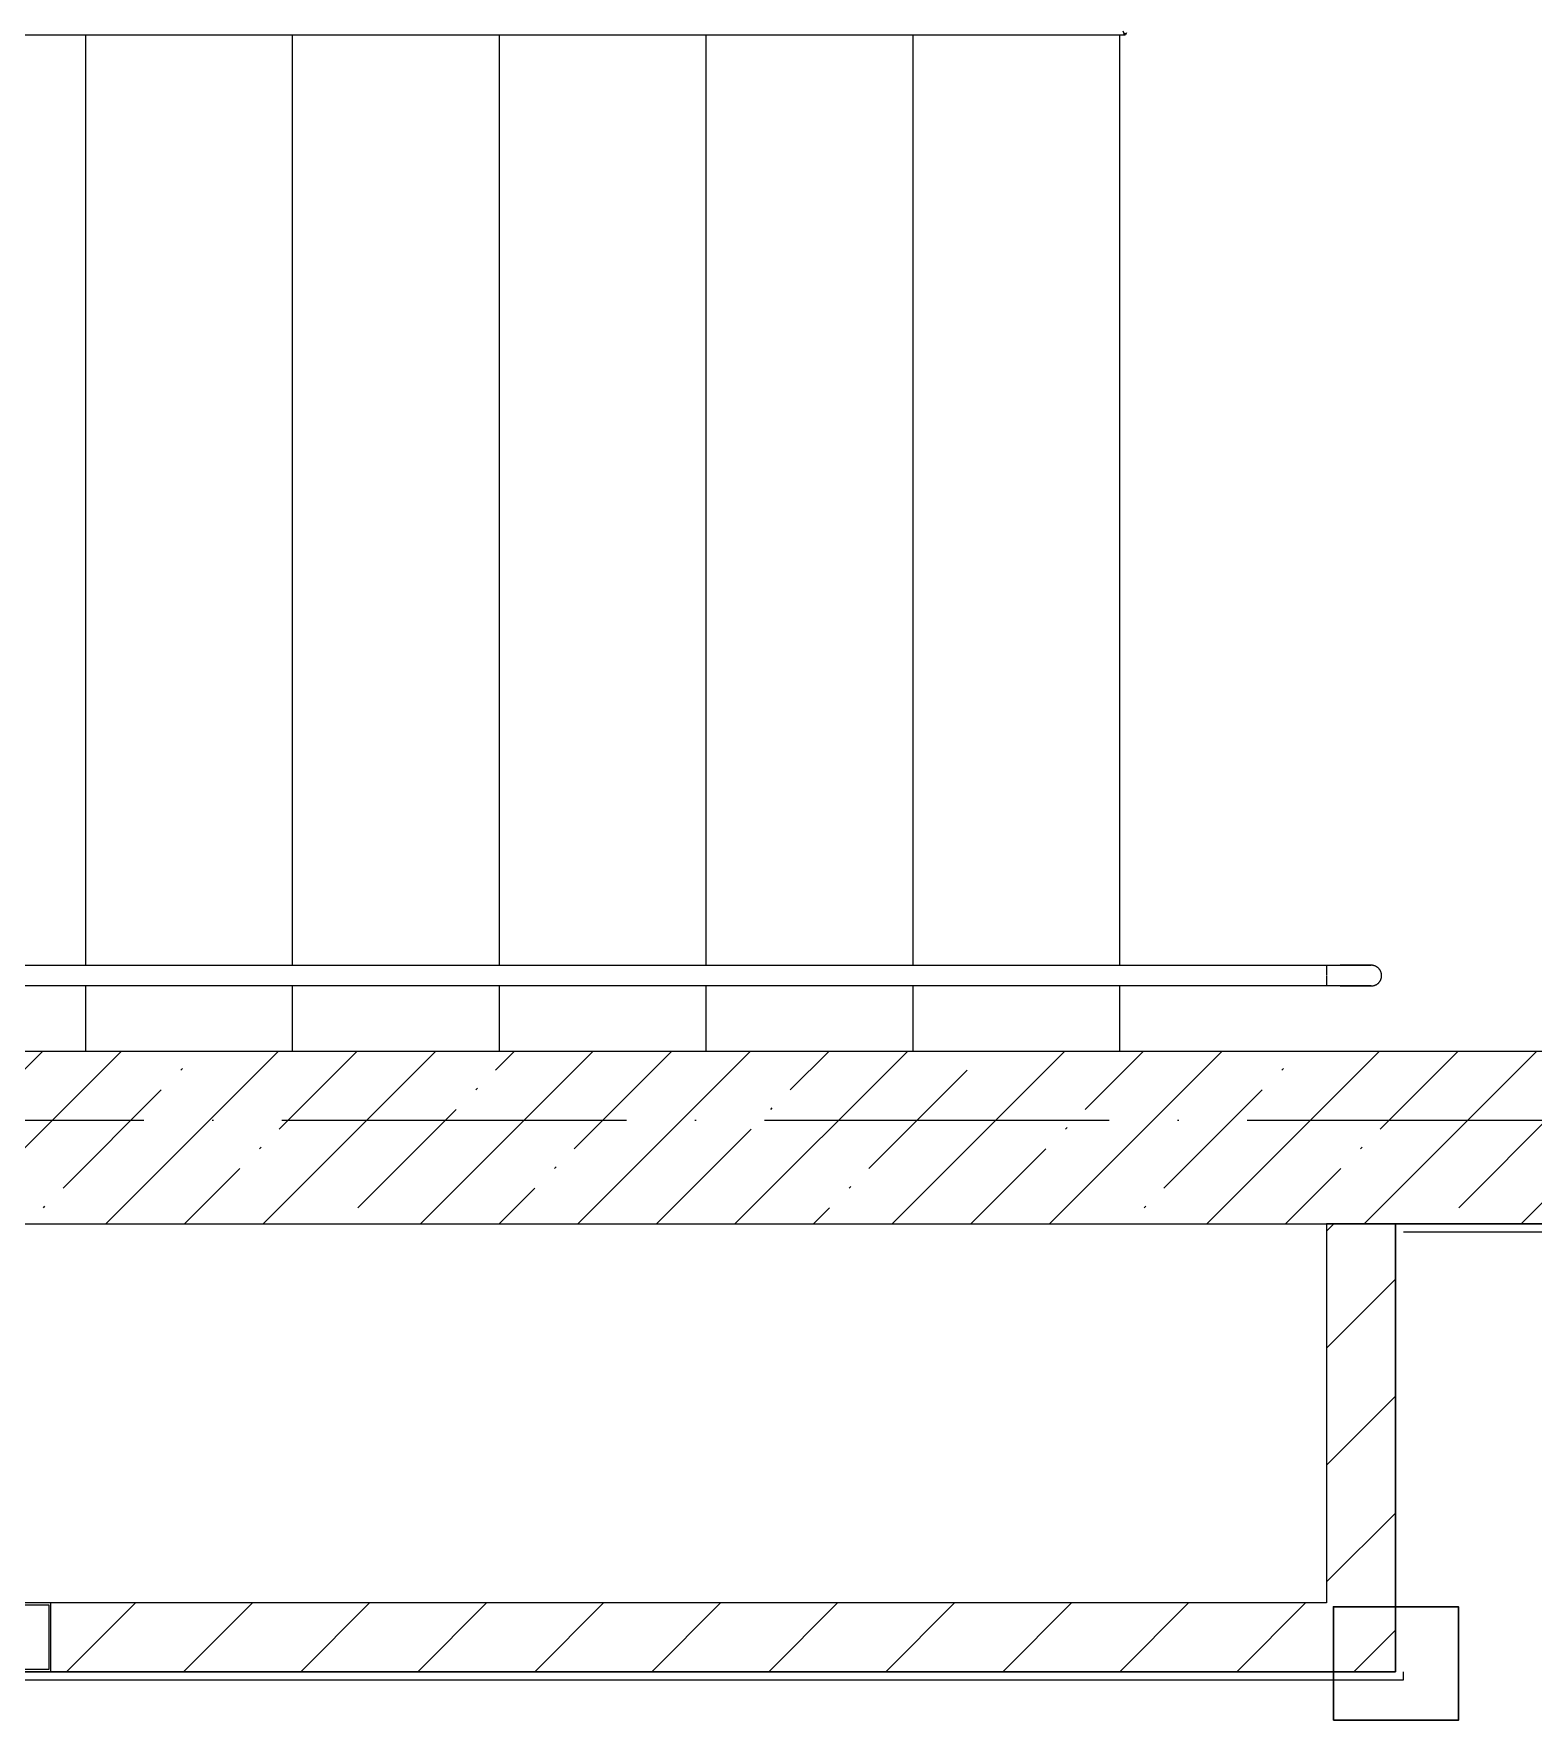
# Model space of a CAD drawing. Header units: millimetres. Extents: x -213536 to 1564669, y -45299 to 942238.
# Drawn here: x 453217 to 455392, y 470165 to 472612 of the extents above; entities that cross this region are included whole.
import ezdxf

# ---------------------------------------------------------------- set-up
doc = ezdxf.new("R2010")
doc.units = ezdxf.units.MM
doc.linetypes.add('50_200_ШТРИХ_1Т_ш5_п1_п1_', pattern=[700, 500, -100, 0, -100])
for name, color, linetype, lineweight in [('0-1', 7, 'Continuous', 5), ('0-2', 7, 'Continuous', 9), ('2) ПГП 4м', 4, 'Continuous', 30), ('3) ЖБ 4м', 3, 'Continuous', 30), ('4) Метл уголки', 6, 'Continuous', 30), ('Контуры', 7, 'Continuous', 9), ('Линии подступенков', 7, 'Continuous', 9), ('Линии свеса', 7, 'Continuous', 9), ('Обобщенные модели', 7, 'Continuous', 9), ('Ограждение', 7, 'Continuous', 9), ('Оси-2', 7, '50_200_ШТРИХ_1Т_ш5_п1_п1_', 9), ('Стены-1', 7, 'Continuous', 13), ('Штриховка разреза-1', 7, 'Continuous', 9)]:
    doc.layers.add(name, color=color, linetype=linetype, lineweight=lineweight)
doc.layers.get('0-2').off()
pattern_1 = [(45, (0, 0), (-84.8528, 84.8528), [])]

# ---------------------------------------------------------------- blocks, each defined once
blk = doc.blocks.new('Ось 3 этаж')
at = {"layer": 'Оси-2'}
blk.add_line((428373.3, 471035.4), (459092.1, 471035.4), dxfattribs=at)
blk = doc.blocks.new('О_Элемент поручня_Маршевый_Труба_ГОСТ 8732-78 - О_Элемент поручня_Маршевый_Труба_ГОСТ 8732-78-32499151-АИ2_03_План отделки стен 3-го этажа _Часть 2_')
at = {"layer": 'Ограждение'}
for p, q in [((-9.9, 30), (-3926, 30)), ((-3926, 0), (-9.9, 0))]:
    blk.add_line(p, q, dxfattribs=at)
at = {"layer": 'Ограждение', "flags": 128}
for points in [[(-3928, 27.3), (-3927.2, 29), (-3926.4, 29.9), (-3925.5, 29.9), (-3924.7, 29), (-3923.9, 27.3), (-3923.3, 24.9)], [(-3924.8, 27.6), (-3925.6, 28.4), (-3926.3, 28.4), (-3927.1, 27.6)], [(-6.3, 15), (-6.4, 18.3), (-6.7, 21.5), (-7.1, 24.4), (-7.7, 26.7), (-8.3, 28.5), (-9.1, 29.6), (-9.9, 30)], [(-9.9, 0), (-9.1, 0.4), (-8.3, 1.5), (-7.7, 3.3), (-7.1, 5.6), (-6.7, 8.5), (-6.4, 11.7), (-6.3, 15)]]:
    blk.add_lwpolyline(points, dxfattribs=at)
blk = doc.blocks.new('154_Фахверк_СКБ_Швеллер - Тип_100_3960-28318856-АИ2_03_План отделки стен 3-го этажа _Часть 2_')
at = {"layer": 'Обобщенные модели'}
for p, q in [((175, 50), (125, 50)), ((125, 50), (125, -50)), ((175, 47), (175, 50)), ((128, 47), (175, 47)), ((128, -47), (128, 47)), ((175, -47), (128, -47)), ((175, -50), (175, -47)), ((125, -50), (175, -50))]:
    blk.add_line(p, q, dxfattribs=at)
blk = doc.blocks.new('О_Общий_Элемент поручня_Площадочный_Двухуровневый_С подрезкой_ГОСТ 8732-78 - О_Общий_Элемент поручня_Площадочный_Двухуровневый_С подрезкой_ГОСТ 8732-78-V281-АИ2_03_План отделки стен 3-го этажа _Часть 2_')
at = {"layer": 'Ограждение'}
for p, q in [((0, -10), (20, -10)), ((20, -40), (0, -40))]:
    blk.add_line(p, q, dxfattribs=at)
at = {"layer": 'Ограждение', "flags": 128}
for points in [[(20, -10), (21.8, -10), (23.6, -10), (25.4, -10)], [(65, -10), (65, -10), (64.9, -10), (64.7, -10), (64.4, -10), (64.1, -10), (63.7, -10), (63.2, -10), (62.7, -10), (62.1, -10), (61.4, -10), (60.7, -10), (59.9, -10), (59.1, -10), (58.1, -10), (57.1, -10), (56.1, -10), (55, -10), (53.8, -10), (52.6, -10), (51.4, -10), (50, -10), (48.7, -10), (47.3, -10), (45.8, -10), (44.3, -10), (42.8, -10), (41.2, -10), (39.6, -10), (38, -10), (36.3, -10), (34.6, -10), (32.9, -10), (31.2, -10), (29.4, -10), (27.6, -10), (25.9, -10), (24.1, -10), (22.3, -10), (20.5, -10), (20, -10)], [(25.8, -10), (27.2, -10), (28.9, -10), (30.7, -10), (32.4, -10), (34.2, -10), (35.9, -10), (37.5, -10), (39.2, -10), (40.8, -10), (42.4, -10), (43.9, -10), (45.4, -10), (46.9, -10), (48.3, -10), (49.7, -10), (51, -10), (52.3, -10), (53.5, -10), (54.7, -10), (55.8, -10), (56.9, -10), (57.9, -10), (58.8, -10), (59.7, -10), (60.5, -10), (61.3, -10), (61.9, -10), (62.6, -10), (63.1, -10), (63.6, -10), (64, -10), (64.3, -10), (64.6, -10), (64.8, -10), (64.9, -10), (65, -10), (65, -10)], [(80, -25), (80, -24.4), (80, -23.8), (79.9, -23.2), (79.8, -22.6), (79.7, -22), (79.6, -21.4), (79.4, -20.9), (79.2, -20.3), (79, -19.7), (78.8, -19.2), (78.6, -18.6), (78.3, -18.1), (78, -17.5), (77.7, -17), (77.4, -16.5), (77, -16), (76.7, -15.6), (76.3, -15.1), (75.9, -14.7), (75.5, -14.2), (75, -13.8), (74.6, -13.4), (74.1, -13.1), (73.6, -12.7), (73.1, -12.4), (72.6, -12.1), (72.1, -11.8), (71.5, -11.5), (71, -11.2), (70.4, -11), (69.9, -10.8), (69.3, -10.6), (68.7, -10.5), (68.1, -10.3), (67.5, -10.2), (67, -10.1), (66.4, -10.1), (65.8, -10), (65.2, -10), (65, -10)], [(65, -40), (65, -40), (64.9, -40), (64.7, -40), (64.4, -40), (64.1, -40), (63.7, -40), (63.2, -40), (62.7, -40), (62.1, -40), (61.4, -40), (60.7, -40), (59.9, -40), (59.1, -40), (58.1, -40), (57.1, -40), (56.1, -40), (55, -40), (53.8, -40), (52.6, -40), (51.4, -40), (50, -40), (48.7, -40), (47.3, -40), (45.8, -40), (44.3, -40), (42.8, -40), (41.2, -40), (39.6, -40), (38, -40), (36.3, -40), (34.6, -40), (32.9, -40), (31.2, -40), (29.4, -40), (27.6, -40), (25.9, -40), (24.1, -40), (22.3, -40), (20.5, -40), (20, -40)], [(20, -40), (21.8, -40), (23.6, -40), (25.4, -40), (27.2, -40), (28.9, -40), (30.7, -40), (32.4, -40), (34.2, -40), (35.9, -40), (37.5, -40), (39.2, -40), (40.8, -40), (42.4, -40), (43.9, -40), (45.4, -40), (46.9, -40), (48.3, -40), (49.7, -40), (51, -40), (52.3, -40), (53.5, -40), (54.7, -40), (55.8, -40), (56.9, -40), (57.9, -40), (58.8, -40), (59.7, -40), (60.5, -40), (61.3, -40), (61.9, -40), (62.6, -40), (63.1, -40), (63.6, -40), (64, -40), (64.3, -40), (64.6, -40), (64.8, -40), (64.9, -40), (65, -40), (65, -40)], [(65, -40), (65.6, -40), (66.2, -40), (66.8, -39.9), (67.4, -39.8), (68, -39.7), (68.6, -39.6), (69.1, -39.4), (69.7, -39.2), (70.3, -39), (70.8, -38.8), (71.4, -38.6), (71.9, -38.3), (72.5, -38), (73, -37.7), (73.5, -37.4), (74, -37), (74.4, -36.7), (74.9, -36.3), (75.3, -35.9), (75.8, -35.5), (76.2, -35), (76.6, -34.6), (76.9, -34.1), (77.3, -33.6), (77.6, -33.1), (77.9, -32.6), (78.2, -32.1), (78.5, -31.5), (78.8, -31), (79, -30.4), (79.2, -29.9), (79.4, -29.3), (79.5, -28.7), (79.7, -28.1), (79.8, -27.5), (79.9, -27), (79.9, -26.4), (80, -25.8), (80, -25.2), (80, -25)]]:
    blk.add_lwpolyline(points, dxfattribs=at)
blk = doc.blocks.new('О_Элемент поручня_Пристенный_Труба_ГОСТ 8732-78 - О_Элемент поручня_Пристенный_Труба_ГОСТ 8732-78-V282-АИ2_03_План отделки стен 3-го этажа _Часть 2_')
at = {"layer": 'Ограждение'}
for p, q in [((-4500, -15), (-4500, 0)), ((-4500, 0), (-320, 0)), ((-4500, -30), (-4500, -16.1)), ((-320, -30), (-4500, -30))]:
    blk.add_line(p, q, dxfattribs=at)
blk = doc.blocks.new('0125-Р-ОО-Ш2-АР-о_23_10_2024_rvt-1-АИ2_03_План отделки стен 3-го этажа _Часть 2_')
at = {"layer": 'Штриховка разреза-1'}
h = blk.add_hatch(dxfattribs=at)
h.set_pattern_fill('FP_2', color=256, style=0, pattern_type=2)
h.set_pattern_definition([(45, (0, 0), (-114.04925, 114.04925), []), (45, (114.05, 0), (-114.04925, 114.04925), [201.612, -40.322, 3.353, -36.97])])
h.paths.add_polyline_path([(25400, 45650), (25400, 45900), (16950, 45900), (16950, 45650), (23901.5, 45650)], flags=0)
h = blk.add_hatch(dxfattribs=at)
h.set_pattern_fill('FP_3', color=256, style=0, pattern_type=2)
h.set_pattern_definition(pattern_1)
h.paths.add_polyline_path([(24500, 45100), (24500, 45650), (24400, 45650), (24400, 45100)], flags=0)
h = blk.add_hatch(dxfattribs=at)
h.set_pattern_fill('FP_3', color=256, style=0, pattern_type=2)
h.set_pattern_definition(pattern_1)
h.paths.add_polyline_path([(24500, 45000), (24500, 45100), (22550, 45100), (22550, 45000), (23901.5, 45000)], flags=0)
h.paths.add_polyline_path([(22500, 45000), (22500, 45003), (22547, 45003), (22547, 45097), (22500, 45097), (22500, 45100), (18250, 45100), (18250, 45000), (20173.6, 45000)], flags=0)
at = {"layer": 'Контуры'}
for p, q in [((24100, 47375.1), (24100, 46025)), ((24100, 45995), (24100, 45900))]:
    blk.add_line(p, q, dxfattribs=at)
at = {"layer": 'Линии подступенков'}
for p, q in [((22600, 47375.2), (22600, 46025)), ((22900, 47375.2), (22900, 46025)), ((23200, 47375.2), (23200, 46025)), ((23500, 47375.2), (23500, 46025)), ((23800, 47375.1), (23800, 46025)), ((24100, 47375.1), (24100, 46025)), ((22600, 45995), (22600, 45900)), ((22900, 45995), (22900, 45900)), ((23200, 45995), (23200, 45900)), ((23500, 45995), (23500, 45900)), ((23800, 45995), (23800, 45900)), ((24100, 45995), (24100, 45900))]:
    blk.add_line(p, q, dxfattribs=at)
at = {"layer": 'Линии свеса'}
for p, q in [((22600, 47375.2), (22600, 46025)), ((22900, 47375.2), (22900, 46025)), ((23200, 47375.2), (23200, 46025)), ((23500, 47375.2), (23500, 46025)), ((23800, 47375.1), (23800, 46025)), ((22600, 45995), (22600, 45900)), ((22900, 45995), (22900, 45900)), ((23200, 45995), (23200, 45900)), ((23500, 45995), (23500, 45900)), ((23800, 45995), (23800, 45900))]:
    blk.add_line(p, q, dxfattribs=at)
at = {"layer": 'Стены-1'}
for p, q in [((25400, 45900), (16950, 45900)), ((16950, 45650), (25400, 45650)), ((24500, 45650), (24400, 45650)), ((24400, 45650), (24400, 45100)), ((24500, 45100), (24500, 45650)), ((24400, 45100), (22550, 45100)), ((24500, 45000), (24500, 45100)), ((22550, 45000), (24500, 45000))]:
    blk.add_line(p, q, dxfattribs=at)
at = {"layer": '0-2', "rotation": 180}
for name, p in [('О_Элемент поручня_Маршевый_Труба_ГОСТ 8732-78 - О_Элемент поручня_Маршевый_Труба_ГОСТ 8732-78-32499151-АИ2_03_План отделки стен 3-го этажа _Часть 2_', (20182, 47405)), ('О_Элемент поручня_Пристенный_Труба_ГОСТ 8732-78 - О_Элемент поручня_Пристенный_Труба_ГОСТ 8732-78-V282-АИ2_03_План отделки стен 3-го этажа _Часть 2_', (19900, 45995)), ('154_Фахверк_СКБ_Швеллер - Тип_100_3960-28318856-АИ2_03_План отделки стен 3-го этажа _Часть 2_', (22675, 45050))]:
    blk.add_blockref(name, p, dxfattribs=at)
at = {"layer": '0-2'}
blk.add_blockref('О_Общий_Элемент поручня_Площадочный_Двухуровневый_С подрезкой_ГОСТ 8732-78 - О_Общий_Элемент поручня_Площадочный_Двухуровневый_С подрезкой_ГОСТ 8732-78-V281-АИ2_03_План отделки стен 3-го этажа _Часть 2_', (24400, 46035), dxfattribs=at)
blk = doc.blocks.new('3этНиз')
at = {"layer": 'Стены-1'}
for p, q in [((456092.1, 470885.4), (455204.1, 470885.4)), ((455204.1, 470873.4), (456080.1, 470873.4)), ((448830.1, 470223.4), (455204.1, 470223.4)), ((455192.1, 470235.4), (453242.1, 470235.4)), ((455204.1, 470223.4), (455204.1, 470235.4))]:
    blk.add_line(p, q, dxfattribs=at)
at = {"layer": '0-1'}
blk.add_blockref('0125-Р-ОО-Ш2-АР-о_23_10_2024_rvt-1-АИ2_03_План отделки стен 3-го этажа _Часть 2_', (430692.1, 425235.4), dxfattribs=at)

msp = doc.modelspace()

# ---------------------------------------------------------------- linework, layer by layer
at = {"layer": '2) ПГП 4м'}
msp.add_lwpolyline([(448842.1, 470873.4), (448842.1, 470235.4), (455192.1, 470235.4), (455192.1, 470885.4)], dxfattribs=at)
at = {"layer": '3) ЖБ 4м'}
msp.add_lwpolyline([(455192.1, 470885.4), (456092.1, 470885.4), (456092.1, 470635.4), (456342.1, 470635.4)], dxfattribs=at)
at = {"layer": '4) Метл уголки'}
msp.add_lwpolyline([(455102.2, 470164.9), (455283.5, 470164.9), (455283.5, 470329.7), (455102.2, 470329.7)], close=True, dxfattribs=at)

# ---------------------------------------------------------------- block references
at = {"color": 5, "lineweight": 30}
msp.add_blockref('Ось 3 этаж', (0, 0), dxfattribs=at)
at = {"layer": '3) ЖБ 4м'}
msp.add_blockref('3этНиз', (0, 0), dxfattribs=at)

doc.saveas('drawing.dxf')
